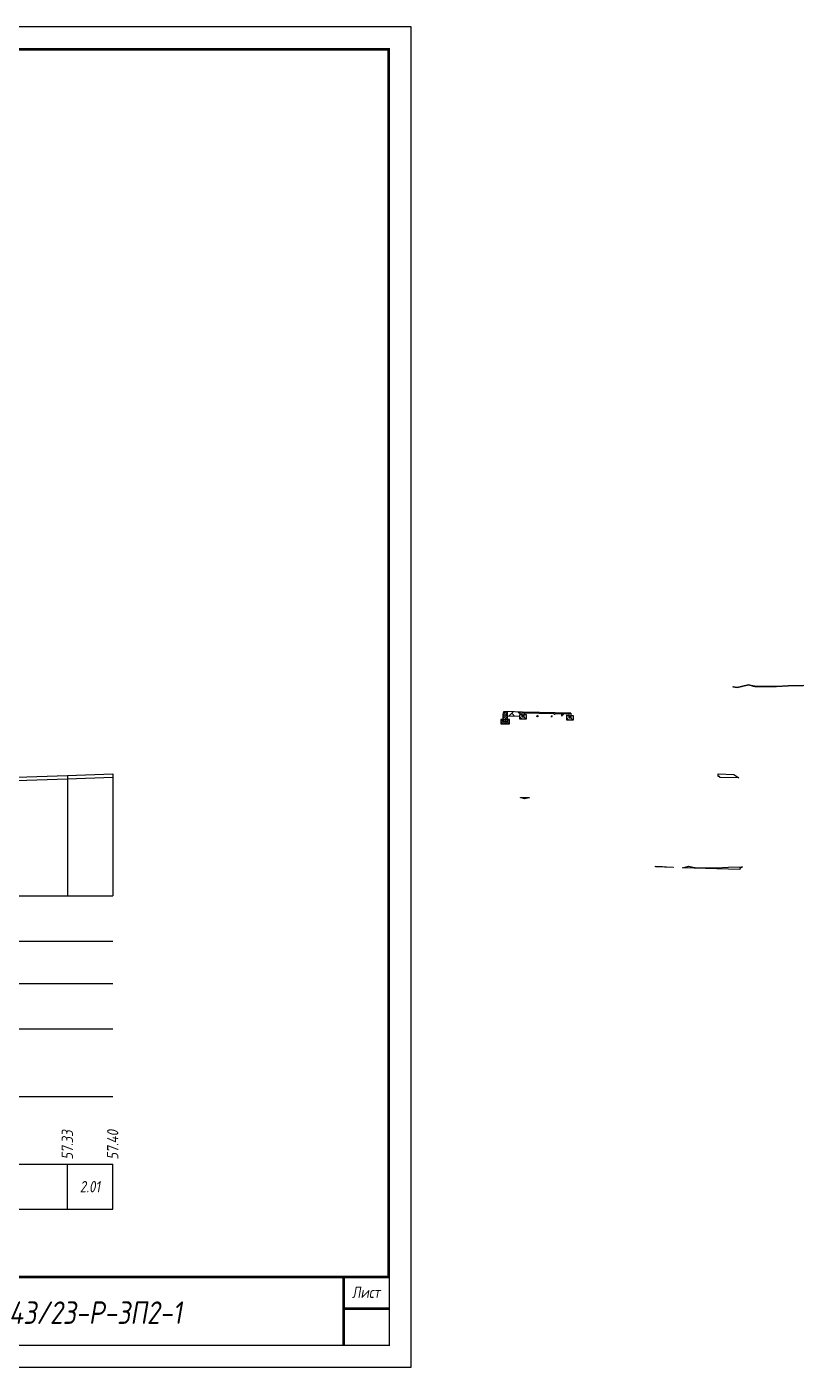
# Model space of a CAD drawing. Extents: x -717 to 1451, y -133302 to 233.
# Drawn here: x 304.7 to 476.9, y -73437.4 to -73140.4 of the extents above; entities that cross this region are included whole.
import ezdxf
from ezdxf.enums import TextEntityAlignment as Align

# ---------------------------------------------------------------- set-up
doc = ezdxf.new("R2010")
doc.units = 0
for name, color, linetype in [('Зарамочное оформление', 7, 'Continuous'), ('КОД_399', 252, 'Continuous'), ('Код_510', 7, 'Continuous'), ('Объём_2650', 7, 'Continuous'), ('Таблица', 7, 'Continuous'), ('Черный поперечник', 3, 'Continuous')]:
    doc.layers.add(name, color=color, linetype=linetype)
for name, color, linetype, true_color in [('Контур_2570', 7, 'Continuous', 0x80ff00), ('Объём_2563', 7, 'Continuous', 0xff8000), ('Объём_2570', 7, 'Continuous', 0x80ff00), ('Объём_2600', 7, 'Continuous', 0x808000)]:
    doc.layers.add(name, color=color, linetype=linetype, true_color=true_color)
doc.styles.add('М', font='romand.shx', dxfattribs={"width": 0.8, "oblique": 10, "height": 2.5})

# ---------------------------------------------------------------- blocks, each defined once
blk = doc.blocks.new('Штамп')
at = {"linetype": 'Continuous'}
blk.add_wipeout([(199.95, -411.25), (384.95, -411.25), (384.95, -426.25), (199.95, -426.25)], dxfattribs=at).dxf.layer = 'Зарамочное оформление'
at = {"layer": 'Зарамочное оформление', "linetype": 'Continuous', "lineweight": -3, "const_width": 0.6, "flags": 128}
for points in [[(199.95, -426.25), (199.95, -411.25), (384.95, -411.25)], [(209.95, -411.25), (209.95, -426.25)], [(219.95, -411.25), (219.95, -426.25)], [(229.95, -411.25), (229.95, -426.25)], [(239.95, -411.25), (239.95, -426.25)], [(254.95, -411.25), (254.95, -426.25)], [(264.95, -411.25), (264.95, -426.25)], [(374.95, -411.25), (374.95, -426.25)], [(199.95, -416.25), (264.95, -416.25)], [(374.95, -418.25), (384.95, -418.25)], [(199.95, -421.25), (264.95, -421.25)]]:
    blk.add_lwpolyline(points, dxfattribs=at)
at = {"linetype": 'Continuous', "insert": (319.95, -419.17), "char_height": 5, "width": 110, "attachment_point": 5, "style": 'М'}
blk.add_mtext('{\\Q10;\\W0.8;43/23-Р-ЗП2-1}', dxfattribs=at)
at = {"layer": 'Зарамочное оформление', "linetype": 'Continuous', "style": 'М', "oblique": 10}
for s, width, p in [('Лист', 0.8, (379.95, -414.66)), ('Изм.', 0.8, (204.95, -423.75)), ('Кол.уч.', 0.7, (214.95, -423.75)), ('Лист', 0.8, (224.95, -423.75)), ('N док.', 0.7, (235.28, -423.75)), ('Подпись', 0.8, (247.45, -423.75)), ('Дата', 0.8, (259.95, -423.75))]:
    blk.add_text(s, height=2.5, dxfattribs=dict(at, width=width)).set_placement(p, align=Align.MIDDLE_CENTER)
blk = doc.blocks.new('шифр')
blk.add_blockref('Штамп', (0, -73066))
blk = doc.blocks.new('БР100.30.18')
at = {"linetype": 'Continuous', "lineweight": 13}
h = blk.add_hatch(dxfattribs=at)
h.set_pattern_fill('ANSI35', scale=5)
h.set_pattern_definition([(45, (-1504.996, -4799.2297), (-0.88388348, 0.88388348), []), (45, (-1504.1121, -4799.2297), (-0.88388348, 0.88388348), [1.5625, -0.3125, 0, -0.3125])])
h.paths.add_polyline_path([(0.3, 3.47), (1.8, 3.47), (1.8, -1.03), (0, -1.03), (0, 1.97)])
h = blk.add_hatch(dxfattribs=at)
h.set_pattern_fill('ANSI35', scale=5, angle=90)
h.set_pattern_definition([(135, (-1504.996, -4800.7297), (-0.88388348, -0.88388348), []), (135, (-1504.996, -4799.8458), (-0.88388348, -0.88388348), [1.5625, -0.3125, 0, -0.3125])])
h.paths.add_polyline_path([(-1, -0.03), (0, -0.03), (0, -1.03), (1.8, -1.03), (1.8, -0.03), (2.8, -0.03), (2.8, -2.03), (-1, -2.03)])
at = {"color": 7, "lineweight": 30}
blk.add_lwpolyline([(1.8, -1.03), (0, -1.03), (0, 1.97), (0.3, 3.47), (1.8, 3.47)], close=True, dxfattribs=at)
at = {"linetype": 'Continuous'}
blk.add_lwpolyline([(0, -0.03), (-1, -0.03), (-1, -2.03), (2.8, -2.03), (2.8, -0.03), (1.8, -0.03)], dxfattribs=at)

msp = doc.modelspace()

# ---------------------------------------------------------------- hatches: boundary and pattern name
at = {"linetype": 'Continuous'}
h = msp.add_hatch(dxfattribs=at)
h.set_pattern_fill('AR-HBONE', color=253, scale=0.3)
h.set_pattern_definition([(45, (115.2636, -79098.1635), (0, 1.69705627), [3.6, -1.2]), (135, (116.1122, -79097.315), (1e-16, 1.69705627), [3.6, -1.2])])
h.paths.add_polyline_path([(414.957, -73292.314), (414.957, -73293.314), (414.957, -73293.314)])
h.paths.add_polyline_path([(411.236, -73292.165), (414.557, -73292.314), (414.557, -73292.814), (414.057, -73292.814), (414.057, -73293.193), (411.235, -73293.066)])
at = {"linetype": 'Continuous', "lineweight": 13}
h = msp.add_hatch(dxfattribs=at)
h.set_pattern_fill('ANSI35', scale=5, angle=90)
h.set_pattern_definition([(135, (-1453.1271, -7564.686), (-0.883883476, -0.883883476), []), (135, (-1453.1271, -7563.8021), (-0.883883476, -0.883883476), [1.5625, -0.3125, 0, -0.3125])])
h.paths.add_polyline_path([(414.057, -73292.814), (414.556, -73292.814), (414.557, -73293.314), (414.957, -73293.314), (414.957, -73292.814), (415.457, -73292.814), (415.457, -73293.814), (414.057, -73293.814)])
at = {"linetype": 'Continuous'}
h = msp.add_hatch(dxfattribs=at)
h.set_pattern_fill('ANSI31', color=256, scale=15, angle=45, style=0)
h.set_pattern_definition([(90, (-1497.1726, -78245.945), (-1.875, 3e-16), [])])
h.paths.add_polyline_path([(424.952, -73292.52), (414.957, -73292.314), (414.957, -73292.514), (424.952, -73292.712)])
at = {"linetype": 'Continuous', "lineweight": 13}
h = msp.add_hatch(dxfattribs=at)
h.set_pattern_fill('ANSI35', scale=5, angle=90)
h.set_pattern_definition([(135, (-1442.7316, -7564.892), (-0.883883476, -0.883883476), []), (135, (-1442.7316, -7564.0082), (-0.883883476, -0.883883476), [1.5625, -0.3125, 0, -0.3125])])
h.paths.add_polyline_path([(424.452, -73293.02), (424.952, -73293.02), (424.952, -73293.52), (425.352, -73293.52), (425.352, -73293.02), (425.852, -73293.02), (425.852, -73294.02), (424.452, -73294.02)])
at = {"layer": 'КОД_399'}
h = msp.add_hatch(dxfattribs=at)
h.set_pattern_fill('AR-CONC', scale=0.7, angle=45, style=0)
h.set_pattern_definition([(95, (-1497.2545, -78246.0342), (3.860864, 3.2396496), [0.525, -5.775]), (40, (-1497.2545, -78246.034), (-4.409945, 3.036377), [0.42, -4.62]), (145.45144, (-1496.933, -78245.7643), (-0.549081, 6.2760265), [0.4461813, -4.907995]), (91.1842, (-1498.2445, -78245.044), (6.101854, 4.4632964), [0.7875, -8.6625]), (141.63564, (-1497.736, -78244.672), (-0.1953, 9.447982), [0.669272, -7.361996]), (36.18416, (-1498.2445, -78245.044), (-0.1953, 9.447982), [0.63, -6.93]), (66, (-1497.502, -78244.7968), (4.947401, 0.9616773), [0.525, -5.775]), (11, (-1497.502, -78244.797), (-2.38496, 4.793659), [0.42, -4.62]), (116.45144, (-1497.0897, -78244.7167), (2.562441, 5.7553363), [0.4461813, -4.907995]), (82.5, (-1497.2545, -78246.0342), (-1.5875523, 1.7079287), [0, -4.564, 0, -4.69, 0, -4.6375]), (52.5, (-1497.2545, -78246.0342), (-0.6501106, 3.2543661), [0, -2.674, 0, -4.459, 0, -1.7675]), (12.5, (-1498.3583, -78247.138), (2.7539272, 2.5306453), [0, -1.75, 0, -5.46, 0, -7.245]), (2.5, (-1498.8533, -78247.633), (2.3911299, 3.3821186), [0, -2.275, 0, -3.626, 0, -5.145])])
h.paths.add_polyline_path([(424.452, -73293.02), (424.952, -73293.02), (424.952, -73292.712), (414.957, -73292.514), (414.957, -73292.814), (415.457, -73292.814), (415.457, -73293.274), (424.452, -73293.453)])

# ---------------------------------------------------------------- linework, layer by layer
at = {"flags": 128}
msp.add_lwpolyline([(-30.054, -73437.421), (389.946, -73437.421), (389.946, -73140.421), (-30.054, -73140.421)], close=True, dxfattribs=at)
at = {"const_width": 0.6, "flags": 128}
msp.add_lwpolyline([(-10.054, -73432.421), (384.946, -73432.421), (384.946, -73145.421), (-10.054, -73145.421)], close=True, dxfattribs=at)
for points in [[(414.557, -73292.314), (411.236, -73292.165), (411.235, -73293.066), (414.057, -73293.193), (414.057, -73292.814), (414.557, -73292.814), (414.557, -73292.314)], [(414.957, -73292.814), (415.457, -73292.814), (415.457, -73293.814), (414.057, -73293.814), (414.057, -73292.814), (414.557, -73292.814), (414.557, -73293.314), (414.957, -73293.314), (414.957, -73292.814)], [(414.557, -73292.314), (414.957, -73292.314), (414.957, -73293.314), (414.557, -73293.314), (414.557, -73292.314)], [(425.352, -73292.52), (414.957, -73292.314)], [(424.952, -73292.712), (414.957, -73292.514)], [(425.352, -73293.02), (425.852, -73293.02), (425.852, -73294.02), (424.452, -73294.02), (424.452, -73293.02), (424.952, -73293.02), (424.952, -73293.52), (425.352, -73293.52), (425.352, -73293.02)], [(424.952, -73292.52), (425.352, -73292.52), (425.352, -73293.52), (424.952, -73293.52), (424.952, -73292.52)]]:
    msp.add_lwpolyline(points)
at = {"layer": 'Объём_2563', "flags": 128}
msp.add_lwpolyline([(458.482, -73306.742), (458.298, -73306.558), (457.998, -73306.552), (457.998, -73305.972), (461.498, -73306.112), (462.565, -73306.823), (458.482, -73306.742), (458.482, -73306.742)], dxfattribs=at)
at = {"layer": 'Объём_2570', "flags": 128}
msp.add_lwpolyline([(476.876, -73286.441), (473.521, -73286.551), (470.937, -73286.682), (468.251, -73286.661), (466.175, -73286.632), (465.856, -73286.618), (465.634, -73286.521), (464.76, -73286.306), (463.224, -73286.697), (462.249, -73286.899), (461.786, -73286.812), (461.319, -73286.708), (461.319, -73286.558), (461.786, -73286.662), (462.249, -73286.749), (463.224, -73286.547), (464.76, -73286.156), (465.634, -73286.371), (465.856, -73286.468), (466.175, -73286.482), (468.251, -73286.511), (470.937, -73286.532), (473.521, -73286.401), (476.876, -73286.291), (476.876, -73286.441), (476.876, -73286.441)], dxfattribs=at)
at = {"layer": 'Объём_2600', "flags": 128}
msp.add_lwpolyline([(416.076, -73311.251), (415.1, -73311.453), (414.637, -73311.366), (414.17, -73311.263), (414.17, -73311.159), (416.197, -73311.22), (416.076, -73311.251), (416.076, -73311.251)], dxfattribs=at)
at = {"layer": 'Объём_2650', "color": 6, "flags": 128}
for points in [[(448.062, -73326.696), (444.151, -73326.579), (444.151, -73326.416), (445.69, -73326.446), (446.582, -73326.539), (448.062, -73326.65), (448.062, -73326.696), (448.062, -73326.696)], [(462.858, -73326.89), (462.833, -73326.89), (462.833, -73327.139), (450.089, -73326.757), (451.503, -73326.397), (452.377, -73326.613), (452.6, -73326.709), (452.918, -73326.723), (454.994, -73326.752), (457.68, -73326.773), (460.264, -73326.642), (463.382, -73326.54), (462.858, -73326.89), (462.858, -73326.89)]]:
    msp.add_lwpolyline(points, dxfattribs=at)

# ---------------------------------------------------------------- block references
at = {"lineweight": 18, "xscale": 0.5, "yscale": 0.5, "zscale": 0.5, "rotation": 359.9444632229611}
msp.add_blockref('БР100.30.18', (410.335, -73293.863), dxfattribs=at)

# ---------------------------------------------------------------- texts
at = {"linetype": 'Continuous', "style": 'М', "oblique": 10, "width": 0.8}
msp.add_text('240', height=2.5, dxfattribs=at).set_placement((380.312, -73428.509), align=Align.MIDDLE)

# ---------------------------------------------------------------- next in the draw order: block references
msp.add_blockref('шифр', (0, 59.829))

# ---------------------------------------------------------------- next in the draw order: linework, layer by layer
at = {"layer": 'Код_510'}
for p, q in [((313.71, -73402.421), (313.71, -73392.421)), ((323.767, -73402.421), (323.767, -73392.421))]:
    msp.add_line(p, q, dxfattribs=at)
at = {"layer": 'Контур_2570', "flags": 128}
msp.add_lwpolyline([(282.047, -73308.08), (313.765, -73307.046), (323.821, -73306.683)], dxfattribs=at)
at = {"layer": 'Таблица'}
for p, q in [((80, -73333), (323.821, -73333)), ((80, -73343), (323.821, -73343)), ((80, -73352.421), (323.821, -73352.421)), ((79.946, -73362.421), (323.767, -73362.421)), ((79.946, -73377.421), (323.767, -73377.421)), ((79.946, -73392.421), (323.767, -73392.421)), ((79.946, -73402.421), (323.767, -73402.421))]:
    msp.add_line(p, q, dxfattribs=at)
at = {"layer": 'Черный поперечник', "color": 7}
for p, q in [((313.765, -73306.296), (313.765, -73333)), ((323.821, -73305.933), (323.821, -73333))]:
    msp.add_line(p, q, dxfattribs=at)
at = {"layer": 'Черный поперечник', "flags": 128}
msp.add_lwpolyline([(282.047, -73307.33), (313.765, -73306.296), (323.821, -73305.933)], dxfattribs=at)

# ---------------------------------------------------------------- next in the draw order: texts
at = {"layer": 'Код_510', "style": 'М', "oblique": 10, "width": 0.8}
for s, p in [('57.33', (313.71, -73391.421)), ('57.40', (323.767, -73391.421))]:
    msp.add_text(s, height=2.5, rotation=90, dxfattribs=at).set_placement(p, align=Align.MIDDLE_LEFT)
msp.add_text('2.01', height=2.5, dxfattribs=at).set_placement((318.739, -73397.421), align=Align.MIDDLE_CENTER)

doc.saveas('drawing.dxf')
